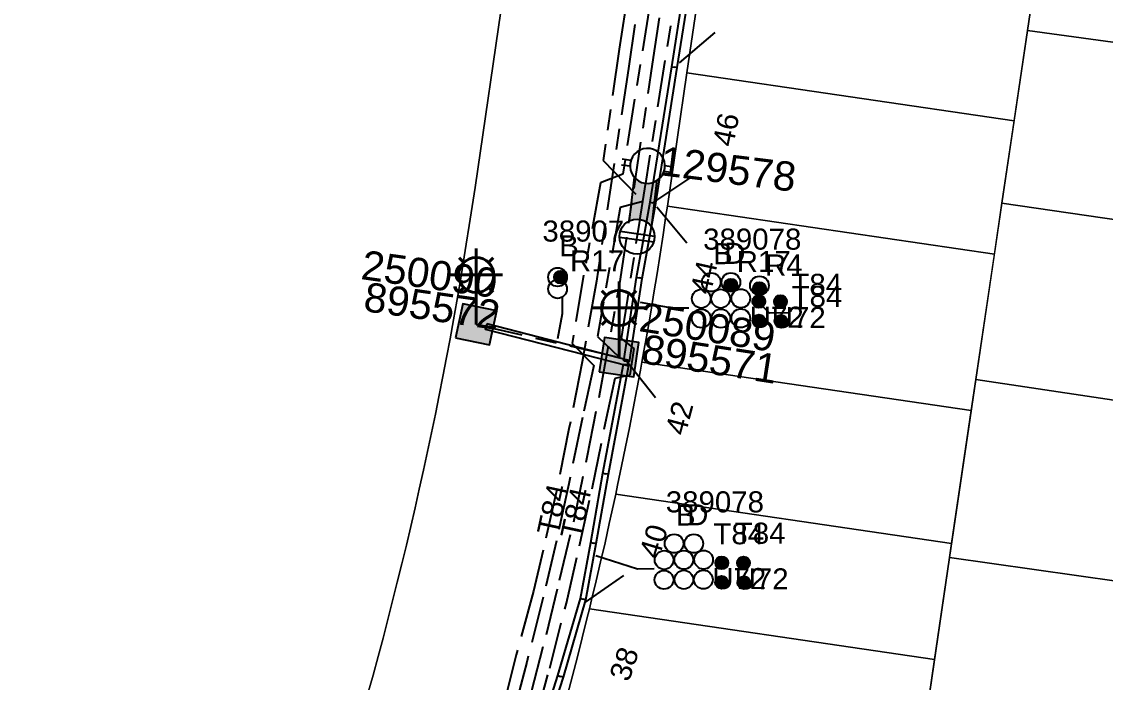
# Model space of a CAD drawing. Header units: metres. Extents: x 305195 to 306755, y 6261447 to 6263623.
# Drawn here: x 305684.8 to 305777.4, y 6262353.3 to 6262409.7 of the extents above; entities that cross this region are included whole.
import ezdxf
from ezdxf.enums import TextEntityAlignment as Align

# ---------------------------------------------------------------- set-up
doc = ezdxf.new("R2010")
doc.units = ezdxf.units.M
doc.linetypes.add('Cable Exist UG', pattern=[8.2, 4, -1.2, 1.8, -1.2])
doc.layers.get('0').update_dxf_attribs({"color": 6})
doc.layers.add('Cadastre Land Parcels_SP_EXT', color=9, linetype='Continuous', lineweight=5)
doc.layers.add('Cadastre Roads_SP_EXT', color=9, linetype='Continuous', lineweight=5)
for name, color, linetype in [('Duct_SP_EXT', 7, 'Continuous'), ('Equip_LV_EXT', 7, 'Continuous'), ('Equip_SP_SL_EXT', 7, 'Continuous'), ('Mains_HV_EXT', 7, 'Continuous'), ('Mains_LV_EXT', 7, 'Continuous'), ('Mains_LV_SL_EXT', 7, 'Continuous'), ('SupportsUG_SP_LV_EXT', 7, 'Continuous'), ('SupportsUG_SP_LV_SL_EXT', 7, 'Continuous'), ('Trench_SP_EXT', 7, 'Continuous')]:
    doc.layers.add(name, color=color, linetype=linetype)
doc.styles.add('COLUMN_LABEL', font='arial.ttf')
doc.styles.add('iecARIAL', font='arial.ttf', dxfattribs={"height": 2})
doc.styles.add('POLE_LABEL', font='arial.ttf')
doc.styles.get("Standard").update_dxf_attribs({"font": 'arial.ttf'})

# ---------------------------------------------------------------- blocks, each defined once
blk = doc.blocks.new('COLUMN_EXT')
blk.add_hatch(color=256).paths.add_polyline_path([(-1.485, 1.485), (-1.485, -1.485), (1.485, -1.485), (1.485, 1.485)])
blk.add_lwpolyline([(-1.485, -1.485), (1.485, -1.485), (1.485, 1.485), (-1.485, 1.485)], close=True)
for tag, height, style, flags, p in [('ASSET_NUM', 2.5, 'COLUMN_LABEL', 8, (2, 2)), ('STRUCTURE_PLANT_NUMBER', 0.2, 'POLE_LABEL', 9, (1.813, 0.031)), ('STREET_CODE', 0.2, 'COLUMN_LABEL', 9, (1.813, -0.2))]:
    blk.add_attdef(tag, text='', height=height, dxfattribs=dict(style=style, flags=flags)).set_placement(p, align=Align.MIDDLE_LEFT)
at = {"flags": 9}
for tag, p in [('OWNED_BY', (1.813, -0.6)), ('STATE', (1.813, -0.8)), ('COLUMN_TYPE', (1.813, -0.4)), ('USAGE', (1.813, -1)), ('STREETNAME', (1.813, -1.6)), ('SUBURB', (1.813, -1.8)), ('LEGEND', (1.813, -1.2)), ('LOCATION', (1.813, -1.4)), ('NOTES', (1.813, -2))]:
    blk.add_attdef(tag, text='', height=0.2, dxfattribs=at).set_placement(p, align=Align.MIDDLE_LEFT)
at = {"flags": 1}
blk.add_attdef('Z', (1.813, -2.351), '', height=0.2, dxfattribs=at)
blk = doc.blocks.new('PILLAR_EXT')
blk.add_hatch(color=256).paths.add_polyline_path([(-2.475, 0.99), (-2.475, -0.99), (2.475, -0.99), (2.475, 0.99)])
blk.add_lwpolyline([(-2.475, -0.99), (2.475, -0.99), (2.475, 0.99), (-2.475, 0.99)], close=True)
at = {"style": 'iecARIAL', "flags": 8}
blk.add_attdef('ASSET_NUM', (1.5, 3.5), '', height=2.5, dxfattribs=at)
for tag, p, flags in [('OWNED_BY', (0, -0.2), 9), ('STATE', (0, -0.4), 9), ('SUPPORT_TYPE', (0, -0.6), 9), ('USAGE', (0, -0.8), 9), ('LEGEND', (0, -1), 9), ('STREETNAME', (0, -1.8), 9), ('SUBURB', (0, -2), 1), ('LOCATION', (0, -1.2), 9), ('NOTES', (0, -1.4), 9), ('PARENT', (0, -1.6), 9)]:
    blk.add_attdef(tag, p, '', height=0.2, dxfattribs=dict(flags=flags))
blk = doc.blocks.new('DUCT_EXT')
blk.add_circle((0, 0.8), 0.8)
at = {"flags": 1}
blk.add_attdef('Z', (0, 0), '', height=0.2, dxfattribs=at)
at = {"flags": 9}
for tag, p in [('DUCT_CODE', (0, 0)), ('XSECT_TYPE', (0, -0.2)), ('STATE', (0, -0.6)), ('FB_REFERENCE', (0, -0.4)), ('NOTES', (0, -0.8))]:
    blk.add_attdef(tag, text='', height=0.2, dxfattribs=at).set_placement(p, align=Align.MIDDLE_LEFT)
blk = doc.blocks.new('SL_LANTERN_EXT')
at = {"lineweight": 40}
for p, q in [((-1.459, 5.676), (-1.061, 5.278)), ((0, 1.968), (0, 6.468)), ((1.458, 5.676), (1.06, 5.278)), ((-2.25, 4.218), (2.25, 4.218)), ((-1.459, 2.759), (-1.061, 3.157)), ((1.458, 2.759), (1.06, 3.157)), ((0, 0), (0, 2.721))]:
    blk.add_line(p, q, dxfattribs=at)
blk.add_circle((0, 4.218), 1.5, dxfattribs=at)
at = {"style": 'iecARIAL', "flags": 8}
blk.add_attdef('ASSET_NUM', (1.5, 1.5), '', height=2.5, dxfattribs=at)
for tag, p, height, flags in [('CONSTRUCTED_VOLTAGE', (0.981, -0.653), 0.2, 9), ('CONTROL_TYPE', (0.981, -0.853), 0.2, 9), ('LANTERN_PURPOSE', (0.981, -1.053), 0.2, 9), ('LNUMBER', (2.181, -3.253), 2.5, 8), ('OPERATING_VOLTAGE', (0.981, -1.653), 0.2, 9), ('ORIENTATION', (0.981, -1.853), 0.2, 9), ('OWNED_BY', (0.981, -2.053), 0.2, 9), ('LANTERN_TYPE', (0.981, -1.253), 0.2, 9), ('NO_PHASES', (0.981, -1.453), 0.2, 9), ('STATE', (0.981, -2.253), 0.2, 9), ('CEXIST', (0.981, -2.653), 0.2, 9), ('CNEW', (0.981, -2.853), 0.2, 9), ('USAGE', (0.981, -2.453), 0.2, 9), ('CNUMBER', (0.981, -3.053), 0.2, 9), ('CREMOVE', (0.981, -3.253), 0.2, 9), ('CREPLACE', (0.981, -3.453), 0.2, 9), ('LKINGHEIGHT', (0.981, -3.653), 0.2, 9), ('LBRACKET', (0.981, -3.853), 0.2, 9), ('LBRACKETVOCAB', (0.981, -4.053), 0.2, 9), ('LCATEGORY', (0.981, -4.253), 0.2, 9), ('LCHARGE1', (0.981, -4.453), 0.2, 9), ('LCHARGE1PERCENT', (0.981, -4.653), 0.2, 9), ('LCHARGE2', (0.981, -4.853), 0.2, 9), ('LCHARGE2PERCENT', (0.981, -5.053), 0.2, 9), ('LCHARGE3', (0.981, -5.253), 0.2, 9), ('LCHARGE3PERCENT', (0.981, -5.453), 0.2, 9), ('LEXIST', (0.981, -5.653), 0.2, 9), ('LLAMP', (0.981, -5.853), 0.2, 9), ('LLAMPVOCAB', (0.981, -6.053), 0.2, 9), ('LMAST', (0.981, -6.253), 0.2, 9), ('LMASTVOCAB', (0.981, -6.453), 0.2, 9), ('LNEW', (0.981, -6.653), 0.2, 9), ('LANTNUMBER', (0.981, -6.853), 0.2, 9), ('LOUTREACH', (0.981, -7.253), 0.2, 9), ('LOUTREACHVOCAB', (0.981, -7.453), 0.2, 9), ('LRATECODE', (0.981, -7.653), 0.2, 9), ('LREMOVE', (0.981, -7.853), 0.2, 9), ('LREPLACE', (0.981, -8.053), 0.2, 9), ('LTYPE', (0.981, -8.253), 0.2, 9), ('LTYPEVOCAB', (0.981, -8.453), 0.2, 9), ('STREETNAME', (0.981, -9.253), 0.2, 9), ('SUBURB', (0.981, -9.453), 0.2, 1), ('LEGEND', (0.981, -8.653), 0.2, 9), ('LOCATION', (0.981, -8.853), 0.2, 9), ('NOTES', (0.981, -9.053), 0.2, 9)]:
    blk.add_attdef(tag, p, '', height=height, dxfattribs=dict(flags=flags))
blk = doc.blocks.new('LV_UG_LINKS_OPEN_EXT')
for p, q in [((-0.249, 1.473), (-0.249, 2.22)), ((0.249, 1.473), (0.249, 2.22)), ((-0.249, -1.473), (-0.249, -2.22)), ((0.249, -1.473), (0.249, -2.22))]:
    blk.add_line(p, q)
at = {"flags": 9}
for tag, p in [('ACTUAL_STATUS', (0, 0)), ('OPERATING_VOLTAGE', (0, -0.6)), ('ORIENTATION', (0, -0.8)), ('STATE', (0, -1)), ('CONSTRUCTED_VOLTAGE', (0, -0.2)), ('NO_PHASES', (0, -0.4)), ('SWITCH_TYPE', (0, -1.2)), ('USAGE', (0, -1.4)), ('NOTES', (0, -1.6))]:
    blk.add_attdef(tag, text='', height=0.2, dxfattribs=at).set_placement(p, align=Align.MIDDLE_LEFT)
at = {"flags": 1}
blk.add_attdef('Z', (0, 0), '', height=0.2, dxfattribs=at)
blk.add_wipeout([(-0.249, 1.473), (-0.432, 1.43), (-0.608, 1.365), (-0.774, 1.278), (-0.928, 1.171), (-1.067, 1.045), (-1.19, 0.903), (-1.294, 0.747), (-1.377, 0.579), (-1.439, 0.402), (-1.478, 0.218), (-1.494, 0.031), (-1.486, -0.156), (-1.455, -0.341), (-1.4, -0.521), (-1.324, -0.692), (-1.227, -0.853), (-1.11, -1), (-0.976, -1.131), (-0.827, -1.244), (-0.664, -1.338), (-0.491, -1.411), (-0.311, -1.461), (-0.125, -1.489), (0.062, -1.493), (0.249, -1.473), (0.432, -1.43), (0.608, -1.365), (0.774, -1.278), (0.928, -1.171), (1.067, -1.045), (1.19, -0.903), (1.294, -0.747), (1.377, -0.579), (1.439, -0.402), (1.478, -0.218), (1.494, -0.031), (1.486, 0.156), (1.455, 0.341), (1.4, 0.521), (1.324, 0.692), (1.227, 0.853), (1.11, 1), (0.976, 1.131), (0.827, 1.244), (0.664, 1.338), (0.491, 1.411), (0.311, 1.461), (0.125, 1.489), (-0.062, 1.493)])
blk.add_lwpolyline([(0, -1.494, 1), (0, 1.494, 1)], format="xyb", close=True)
blk = doc.blocks.new('LV_UG_LINKS_CLOSED_EXT')
blk.add_wipeout([(-1.056, 1.057), (-1.18, 0.916), (-1.286, 0.761), (-1.371, 0.594), (-1.435, 0.417), (-1.476, 0.234), (-1.493, 0.047), (-1.487, -0.14), (-1.458, -0.326), (-1.406, -0.506), (-1.331, -0.678), (-1.236, -0.839), (-1.121, -0.988), (-0.988, -1.12), (-0.84, -1.235), (-0.679, -1.331), (-0.506, -1.406), (-0.326, -1.458), (-0.141, -1.487), (0.047, -1.493), (0.233, -1.476), (0.416, -1.435), (0.593, -1.371), (0.76, -1.286), (0.915, -1.181), (1.056, -1.057), (1.18, -0.916), (1.286, -0.761), (1.371, -0.594), (1.435, -0.417), (1.476, -0.234), (1.493, -0.047), (1.487, 0.14), (1.458, 0.326), (1.406, 0.506), (1.331, 0.678), (1.236, 0.839), (1.121, 0.988), (0.988, 1.12), (0.84, 1.235), (0.679, 1.331), (0.506, 1.406), (0.326, 1.458), (0.141, 1.487), (-0.047, 1.493), (-0.233, 1.476), (-0.416, 1.435), (-0.593, 1.371), (-0.76, 1.286), (-0.915, 1.181)])
for p, q in [((-0.25, -1.479), (-0.25, 1.479)), ((0.25, -1.479), (0.25, 1.479))]:
    blk.add_line(p, q)
blk.add_circle((0, 0), 1.5)
at = {"flags": 9}
for tag, p in [('ACTUAL_STATUS', (0, 0)), ('OPERATING_VOLTAGE', (0, -0.6)), ('ORIENTATION', (0, -0.8)), ('STATE', (0, -1)), ('CONSTRUCTED_VOLTAGE', (0, -0.2)), ('NO_PHASES', (0, -0.4)), ('SWITCH_TYPE', (0, -1.2)), ('USAGE', (0, -1.4)), ('NOTES', (0, -1.6))]:
    blk.add_attdef(tag, text='', height=0.2, dxfattribs=at).set_placement(p, align=Align.MIDDLE_LEFT)
at = {"flags": 1}
blk.add_attdef('Z', (0, 0), '', height=0.2, dxfattribs=at)
blk = doc.blocks.new('CABLE_LARGE_EXT')
h = blk.add_hatch(color=256)
edge = h.paths.add_edge_path()
edge.add_arc((0, 0.55), 0.55, 0, 360)
blk.add_circle((0, 0.55), 0.55)
at = {"flags": 1}
blk.add_attdef('Z', (0, 0), '', height=0.2, dxfattribs=at)
at = {"flags": 9}
for tag, p in [('COND_CODE', (0, 0)), ('XSECT_SIZE', (0, -0.6)), ('STATE', (0, -0.4)), ('FB_REFERENCE', (0, -0.2)), ('NOTES', (0, -0.8))]:
    blk.add_attdef(tag, text='', height=0.2, dxfattribs=at).set_placement(p, align=Align.MIDDLE_LEFT)

msp = doc.modelspace()

# ---------------------------------------------------------------- linework, layer by layer
at = {"layer": 'Cadastre Land Parcels_SP_EXT', "linetype": 'Continuous'}
for points in [[(305809.475, 6262421.407), (305773.318, 6262426.65), (305770.705, 6262408.963), (305806.919, 6262404), (305809.475, 6262421.407)], [(305770.705, 6262408.963), (305771.246, 6262412.625), (305743.274, 6262416.731), (305741.608, 6262405.349), (305769.565, 6262401.246), (305770.705, 6262408.963)], [(305806.919, 6262404), (305770.705, 6262408.963), (305768.525, 6262394.204), (305804.677, 6262388.951), (305806.919, 6262404)], [(305768.525, 6262394.204), (305769.565, 6262401.246), (305741.608, 6262405.349), (305739.943, 6262393.968), (305767.883, 6262389.868), (305768.525, 6262394.204)], [(305766.297, 6262379.15), (305767.883, 6262389.868), (305739.943, 6262393.968), (305739.825, 6262393.167), (305739.579, 6262391.511), (305739.326, 6262389.857), (305739.065, 6262388.204), (305738.795, 6262386.553), (305738.519, 6262384.902), (305738.236, 6262383.253), (305737.945, 6262381.605), (305737.77, 6262380.642), (305765.907, 6262376.511), (305766.297, 6262379.15)], [(305804.677, 6262388.951), (305768.525, 6262394.204), (305766.297, 6262379.15), (305802.434, 6262373.73), (305804.677, 6262388.951)], [(305765.907, 6262376.511), (305737.77, 6262380.642), (305737.646, 6262379.958), (305737.34, 6262378.313), (305737.024, 6262376.67), (305736.703, 6262375.027), (305736.374, 6262373.388), (305736.038, 6262371.748), (305735.694, 6262370.111), (305735.53, 6262369.345), (305764.226, 6262365.133), (305765.907, 6262376.511)], [(305802.434, 6262373.73), (305766.297, 6262379.15), (305764.049, 6262363.935), (305800.212, 6262358.81), (305802.434, 6262373.73)], [(305764.049, 6262363.935), (305764.226, 6262365.133), (305735.53, 6262369.345), (305735.343, 6262368.474), (305734.984, 6262366.84), (305734.618, 6262365.206), (305734.243, 6262363.577), (305733.862, 6262361.947), (305733.474, 6262360.32), (305733.29, 6262359.568), (305762.765, 6262355.238), (305764.049, 6262363.935)], [(305800.212, 6262358.81), (305764.049, 6262363.935), (305761.868, 6262349.159), (305798.007, 6262343.811), (305800.212, 6262358.81)], [(305761.868, 6262349.159), (305762.765, 6262355.238), (305733.29, 6262359.568), (305733.077, 6262358.694), (305732.673, 6262357.069), (305732.263, 6262355.448), (305731.844, 6262353.827), (305731.418, 6262352.209), (305730.985, 6262350.592), (305730.545, 6262348.978), (305730.375, 6262348.37), (305761.085, 6262343.859), (305761.868, 6262349.159)]]:
    msp.add_lwpolyline(points, close=True, dxfattribs=at)
msp.add_lwpolyline([(305714.364, 6262352.322), (305714.8, 6262353.901), (305715.229, 6262355.481), (305715.651, 6262357.064), (305716.064, 6262358.648), (305716.47, 6262360.235), (305716.87, 6262361.823), (305717.262, 6262363.414), (305717.645, 6262365.006), (305718.022, 6262366.6), (305718.391, 6262368.196), (305718.752, 6262369.793), (305719.106, 6262371.392), (305719.453, 6262372.992), (305719.792, 6262374.595), (305720.124, 6262376.198), (305720.448, 6262377.804), (305720.765, 6262379.411), (305721.073, 6262381.019), (305721.374, 6262382.629), (305721.668, 6262384.241), (305721.955, 6262385.853), (305722.234, 6262387.467), (305722.505, 6262389.081), (305722.768, 6262390.698), (305723.025, 6262392.315), (305723.274, 6262393.935), (305723.514, 6262395.555), (305725.952, 6262412.215)], dxfattribs=at)
at = {"layer": 'Cadastre Roads_SP_EXT', "linetype": 'Continuous'}
for points in [[(305731.418, 6262352.209), (305731.844, 6262353.827), (305732.263, 6262355.448), (305732.673, 6262357.069), (305733.077, 6262358.694), (305733.29, 6262359.568), (305733.474, 6262360.32), (305733.862, 6262361.947), (305734.243, 6262363.577), (305734.618, 6262365.207), (305734.984, 6262366.84), (305735.343, 6262368.474), (305735.53, 6262369.345), (305735.694, 6262370.111), (305736.038, 6262371.748), (305736.374, 6262373.388), (305736.703, 6262375.027), (305737.024, 6262376.67), (305737.34, 6262378.313), (305737.646, 6262379.958), (305737.77, 6262380.642), (305737.945, 6262381.605), (305738.236, 6262383.253), (305738.519, 6262384.902), (305738.795, 6262386.553), (305739.065, 6262388.204), (305739.326, 6262389.857), (305739.579, 6262391.511), (305739.825, 6262393.167), (305739.943, 6262393.968), (305741.608, 6262405.349), (305743.274, 6262416.731)], [(305725.952, 6262412.215), (305723.514, 6262395.555), (305723.274, 6262393.935), (305723.025, 6262392.315), (305722.768, 6262390.698), (305722.505, 6262389.081), (305722.234, 6262387.467), (305721.955, 6262385.853), (305721.668, 6262384.241), (305721.374, 6262382.629), (305721.073, 6262381.019), (305720.764, 6262379.411), (305720.448, 6262377.804), (305720.124, 6262376.198), (305719.792, 6262374.595), (305719.453, 6262372.992), (305719.106, 6262371.392), (305718.752, 6262369.793), (305718.391, 6262368.196), (305718.022, 6262366.6), (305717.645, 6262365.006), (305717.262, 6262363.414), (305716.87, 6262361.823), (305716.47, 6262360.235), (305716.064, 6262358.648), (305715.651, 6262357.064), (305715.229, 6262355.481), (305714.8, 6262353.901), (305714.364, 6262352.322)]]:
    msp.add_lwpolyline(points, dxfattribs=at)
at = {"layer": 'Duct_SP_EXT'}
for p, q in [((305740.312, 6262405.873), (305743.6, 6262426.638)), ((305740.786, 6262405.798), (305744.074, 6262426.563)), ((305740.312, 6262405.873), (305740.549, 6262405.835)), ((305740.312, 6262405.873), (305740.549, 6262405.835)), ((305740.786, 6262405.798), (305740.549, 6262405.835)), ((305740.786, 6262405.798), (305740.549, 6262405.835)), ((305738.476, 6262394.287), (305738.713, 6262394.25)), ((305738.477, 6262394.292), (305738.713, 6262394.25)), ((305738.949, 6262394.207), (305738.713, 6262394.25)), ((305738.95, 6262394.212), (305738.713, 6262394.25)), ((305736.224, 6262380.74), (305737.315, 6262387.863)), ((305736.698, 6262380.667), (305737.789, 6262387.784)), ((305737.315, 6262387.863), (305737.552, 6262387.823)), ((305737.789, 6262387.784), (305737.552, 6262387.823)), ((305724.403, 6262383.431), (305724.463, 6262383.664)), ((305736.531, 6262380.305), (305724.403, 6262383.431)), ((305724.523, 6262383.896), (305724.463, 6262383.664)), ((305736.651, 6262380.77), (305724.523, 6262383.896)), ((305736.224, 6262380.74), (305736.461, 6262380.704)), ((305736.698, 6262380.667), (305736.461, 6262380.704)), ((305736.651, 6262380.77), (305736.591, 6262380.538)), ((305734.43, 6262371.145), (305736.185, 6262380.472)), ((305734.902, 6262371.059), (305736.657, 6262380.383)), ((305736.185, 6262380.472), (305736.421, 6262380.427)), ((305736.657, 6262380.383), (305736.421, 6262380.427)), ((305736.531, 6262380.305), (305736.591, 6262380.538)), ((305733.393, 6262365.216), (305734.43, 6262371.145)), ((305733.865, 6262365.131), (305734.902, 6262371.059)), ((305734.43, 6262371.145), (305734.666, 6262371.102)), ((305734.902, 6262371.059), (305734.666, 6262371.102)), ((305732.514, 6262360.442), (305733.393, 6262365.216)), ((305732.982, 6262360.331), (305733.865, 6262365.131)), ((305733.393, 6262365.216), (305733.629, 6262365.173)), ((305733.865, 6262365.131), (305733.629, 6262365.173)), ((305730.598, 6262353.858), (305732.514, 6262360.442)), ((305731.057, 6262353.717), (305732.982, 6262360.331)), ((305732.514, 6262360.442), (305732.748, 6262360.386)), ((305732.982, 6262360.331), (305732.748, 6262360.386)), ((305728.922, 6262348.667), (305730.598, 6262353.858)), ((305729.379, 6262348.519), (305731.057, 6262353.717)), ((305730.598, 6262353.858), (305730.827, 6262353.788)), ((305731.057, 6262353.717), (305730.827, 6262353.788))]:
    msp.add_line(p, q, dxfattribs=at)
for points in [[(305730.949, 6262386.15), (305730.95, 6262384.763), (305730.549, 6262382.636)], [(305741.765, 6262385.256), (305740.366, 6262385.237), (305737.655, 6262385.716)], [(305741.765, 6262385.256), (305740.366, 6262385.237), (305737.655, 6262385.716)], [(305750.3, 6262384.831), (305748.654, 6262384.825), (305748.11, 6262385.382)], [(305738.802, 6262362.971), (305737.398, 6262362.955), (305733.831, 6262364.088)]]:
    msp.add_lwpolyline(points, dxfattribs=at)
at = {"layer": 'Mains_LV_SL_EXT', "linetype": 'Cable Exist UG'}
msp.add_lwpolyline([(305723.612, 6262383.86), (305735.813, 6262381.05)], dxfattribs=at)
at = {"layer": 'Trench_SP_EXT', "linetype": 'Cable Exist UG'}
for points in [[(305743.991, 6262408.8), (305740.549, 6262405.835)], [(305741.602, 6262390.795), (305738.713, 6262394.25), (305742.486, 6262396.779)], [(305723.612, 6262383.86), (305724.323, 6262383.669)], [(305738.917, 6262377.576), (305736.24, 6262380.985)], [(305736.189, 6262362.402), (305732.609, 6262359.907)]]:
    msp.add_lwpolyline(points, dxfattribs=at)

# ---------------------------------------------------------------- block references
at = {"layer": 'Duct_SP_EXT', "rotation": 90.01271452394762}
for name, p in [('DUCT_EXT', (305731.365, 6262387.898)), ('CABLE_LARGE_EXT', (305731.365, 6262387.897)), ('DUCT_EXT', (305731.368, 6262386.883))]:
    msp.add_blockref(name, p, dxfattribs=at)
at = {"layer": 'Duct_SP_EXT'}
for name, p in [('DUCT_EXT', (305743.692, 6262386.658)), ('DUCT_EXT', (305745.368, 6262386.657)), ('DUCT_EXT', (305747.809, 6262386.375)), ('CABLE_LARGE_EXT', (305745.368, 6262386.657)), ('CABLE_LARGE_EXT', (305747.809, 6262386.375)), ('DUCT_EXT', (305742.84, 6262385.256)), ('DUCT_EXT', (305744.493, 6262385.257)), ('DUCT_EXT', (305746.213, 6262385.279)), ('CABLE_LARGE_EXT', (305747.761, 6262385.271)), ('CABLE_LARGE_EXT', (305749.605, 6262385.256)), ('DUCT_EXT', (305744.513, 6262383.571)), ('DUCT_EXT', (305746.208, 6262383.583)), ('DUCT_EXT', (305742.837, 6262383.563)), ('CABLE_LARGE_EXT', (305747.766, 6262383.599)), ('CABLE_LARGE_EXT', (305749.65, 6262383.572)), ('DUCT_EXT', (305740.522, 6262364.33)), ('DUCT_EXT', (305742.202, 6262364.329)), ('DUCT_EXT', (305739.665, 6262362.929)), ('DUCT_EXT', (305741.348, 6262362.941)), ('DUCT_EXT', (305743.04, 6262362.954)), ('CABLE_LARGE_EXT', (305744.592, 6262362.939)), ('CABLE_LARGE_EXT', (305746.446, 6262362.923)), ('DUCT_EXT', (305739.654, 6262361.236)), ('DUCT_EXT', (305741.351, 6262361.249)), ('DUCT_EXT', (305743.017, 6262361.254)), ('CABLE_LARGE_EXT', (305744.58, 6262361.266)), ('CABLE_LARGE_EXT', (305746.482, 6262361.238))]:
    msp.add_blockref(name, p, dxfattribs=at)
at = {"layer": 'Equip_SP_SL_EXT'}
ref = msp.add_blockref('SL_LANTERN_EXT', (305723.612, 6262383.86), dxfattribs=at)
ref.add_attrib('ASSET_NUM', '250090', dxfattribs={"layer": '0', "height": 2.5, "rotation": 351.93069, "style": 'iecARIAL'}).set_placement((305725.112, 6262385.36), align=Align.BOTTOM_RIGHT)
ref = msp.add_blockref('SL_LANTERN_EXT', (305735.813, 6262381.05), dxfattribs=at)
ref.add_attrib('ASSET_NUM', '250089', dxfattribs={"layer": '0', "height": 2.5, "rotation": 351.16435, "style": 'iecARIAL'}).set_placement((305737.313, 6262382.55), align=Align.BOTTOM_LEFT)
at = {"layer": 'SupportsUG_SP_LV_EXT'}
ref = msp.add_blockref('PILLAR_EXT', (305737.857, 6262394.357), dxfattribs=dict(at, rotation=263.4318315535569))
ref.add_attrib('ASSET_NUM', '129578', dxfattribs={"layer": '0', "height": 2.5, "rotation": 352.925, "style": 'iecARIAL'}).set_placement((305739.357, 6262397.857), align=Align.MIDDLE_LEFT)
at = {"layer": 'SupportsUG_SP_LV_SL_EXT'}
ref = msp.add_blockref('COLUMN_EXT', (305723.612, 6262383.86), dxfattribs=dict(at, rotation=348.1489283473923))
ref.add_attrib('ASSET_NUM', '895572', dxfattribs={"layer": '0', "height": 2.5, "rotation": 351.93069, "style": 'COLUMN_LABEL'}).set_placement((305725.612, 6262384.61), align=Align.MIDDLE_RIGHT)
ref = msp.add_blockref('COLUMN_EXT', (305735.813, 6262381.05), dxfattribs=dict(at, rotation=351.6030808780953))
ref.add_attrib('ASSET_NUM', '895571', dxfattribs={"layer": '0', "height": 2.5, "rotation": 351.16435, "style": 'COLUMN_LABEL'}).set_placement((305737.813, 6262381.8), align=Align.MIDDLE_LEFT)

# ---------------------------------------------------------------- texts
at = {"layer": 'Cadastre Land Parcels_SP_EXT'}
for s, rotation, p in [('46', 78.68041, (305745.552, 6262398.957)), ('44', 77.56287, (305743.638, 6262386.327)), ('42', 75.12941, (305741.47, 6262374.275)), ('40', 73.24598, (305739.219, 6262363.739)), ('38', 71.44849, (305736.652, 6262353.242))]:
    msp.add_text(s, height=1.8, rotation=rotation, dxfattribs=at).set_placement(p)
at = {"layer": 'Duct_SP_EXT'}
for s, p in [('389078', (305729.268, 6262390.931)), ('389078', (305742.998, 6262390.242)), ('B', (305730.699, 6262389.668)), ('B', (305743.849, 6262388.997)), ('D', (305744.8, 6262389.031)), ('R17', (305745.868, 6262388.326)), ('R4', (305748.283, 6262388.032)), ('T84', (305750.536, 6262386.378)), ('T84', (305750.55, 6262385.351)), ('U72', (305746.978, 6262383.572)), ('U72', (305748.857, 6262383.545)), ('389078', (305739.806, 6262367.798)), ('B', (305740.675, 6262366.665)), ('D', (305741.633, 6262366.698)), ('T84', (305743.876, 6262365.073)), ('T84', (305745.704, 6262365.118)), ('U72', (305743.781, 6262361.24)), ('U72', (305745.689, 6262361.214))]:
    msp.add_text(s, height=1.8, dxfattribs=at).set_placement(p)
at = {"layer": 'Mains_LV_EXT'}
for p in [(305730.546, 6262365.744), (305732.539, 6262365.43)]:
    msp.add_text('T84', height=1.8, rotation=77.81162, dxfattribs=at).set_placement(p)

# ---------------------------------------------------------------- next in the draw order: block references
at = {"layer": 'Equip_LV_EXT', "rotation": 261.8002292833324}
for name, p in [('LV_UG_LINKS_OPEN_EXT', (305738.246, 6262397.399)), ('LV_UG_LINKS_CLOSED_EXT', (305737.351, 6262391.359))]:
    msp.add_blockref(name, p, dxfattribs=at)

# ---------------------------------------------------------------- next in the draw order: linework, layer by layer
at = {"layer": 'Duct_SP_EXT'}
for p, q in [((305738.476, 6262394.287), (305740.312, 6262405.873)), ((305738.95, 6262394.212), (305740.786, 6262405.798)), ((305737.315, 6262387.863), (305738.477, 6262394.292)), ((305737.789, 6262387.784), (305738.949, 6262394.207))]:
    msp.add_line(p, q, dxfattribs=at)
at = {"layer": 'Mains_HV_EXT', "linetype": 'Cable Exist UG'}
for points in [[(305710.855, 6262284.523), (305709.881, 6262286.076), (305709.881, 6262286.076), (305704.632, 6262288.345), (305704.632, 6262288.345), (305708.104, 6262295.861), (305711.12, 6262302.675), (305714.403, 6262310.559), (305716.744, 6262316.523), (305720.58, 6262327.142), (305722.353, 6262332.516), (305724.277, 6262338.501), (305726.075, 6262344.307), (305727.446, 6262349.122), (305728.324, 6262352.48), (305729.614, 6262357.371), (305730.726, 6262362.01), (305731.942, 6262366.985), (305733.098, 6262372.52), (305734.197, 6262378.096), (305735.885, 6262387.355), (305738.685, 6262406.092), (305754.237, 6262512.368)], [(305638.068, 6262440.727), (305663.418, 6262437.037), (305721.023, 6262428.606), (305739.533, 6262425.696), (305739.533, 6262425.696), (305736.609, 6262405.72), (305733.888, 6262387.552), (305732.661, 6262380.648), (305731.538, 6262374.943), (305730.456, 6262369.505), (305729.336, 6262364.579), (305728.507, 6262361.059), (305727.036, 6262355.634), (305725.522, 6262349.687), (305724.038, 6262344.384), (305723.051, 6262341.103), (305720.976, 6262334.693), (305719.093, 6262329.002), (305713.328, 6262313.252), (305712.973, 6262312.413)]]:
    msp.add_lwpolyline(points, dxfattribs=at)
at = {"layer": 'Mains_LV_EXT', "linetype": 'Cable Exist UG'}
for points in [[(305737.857, 6262394.357), (305743.193, 6262428.125), (305741.068, 6262430.93), (305741.068, 6262430.93), (305742.943, 6262444.111), (305745.196, 6262444.769)], [(305701.111, 6262432.389), (305705.325, 6262431.766), (305705.325, 6262431.766), (305720.656, 6262429.674), (305738.7, 6262426.91), (305735.839, 6262407.368), (305734.448, 6262397.861), (305737.857, 6262394.357)], [(305741.013, 6262427.38), (305736.126, 6262396.679), (305736.126, 6262396.679), (305734.239, 6262395.944), (305732.785, 6262388.061), (305731.815, 6262382.227), (305733.651, 6262380.35), (305732.684, 6262375.892), (305731.524, 6262370.244), (305730.465, 6262365.377), (305729.335, 6262360.552), (305727.933, 6262355.003), (305726.884, 6262350.994)], [(305728.343, 6262348.495), (305728.694, 6262350.051), (305728.694, 6262350.051), (305729.891, 6262354.488), (305731.317, 6262360.05), (305732.436, 6262364.927), (305733.508, 6262369.805), (305734.669, 6262375.448), (305735.494, 6262379.255), (305735.494, 6262379.255), (305736.76, 6262379.537), (305737.098, 6262381.791), (305736.018, 6262382.658), (305737.857, 6262394.357)]]:
    msp.add_lwpolyline(points, dxfattribs=at)
at = {"layer": 'Mains_LV_SL_EXT', "linetype": 'Cable Exist UG'}
msp.add_lwpolyline([(305737.857, 6262394.357), (305735.915, 6262393.839), (305733.96, 6262382.812), (305735.813, 6262381.05)], dxfattribs=at)

# ---------------------------------------------------------------- next in the draw order: texts
at = {"layer": 'Duct_SP_EXT'}
msp.add_text('R17', height=1.8, dxfattribs=at).set_placement((305731.63, 6262388.38))

doc.saveas('drawing.dxf')
